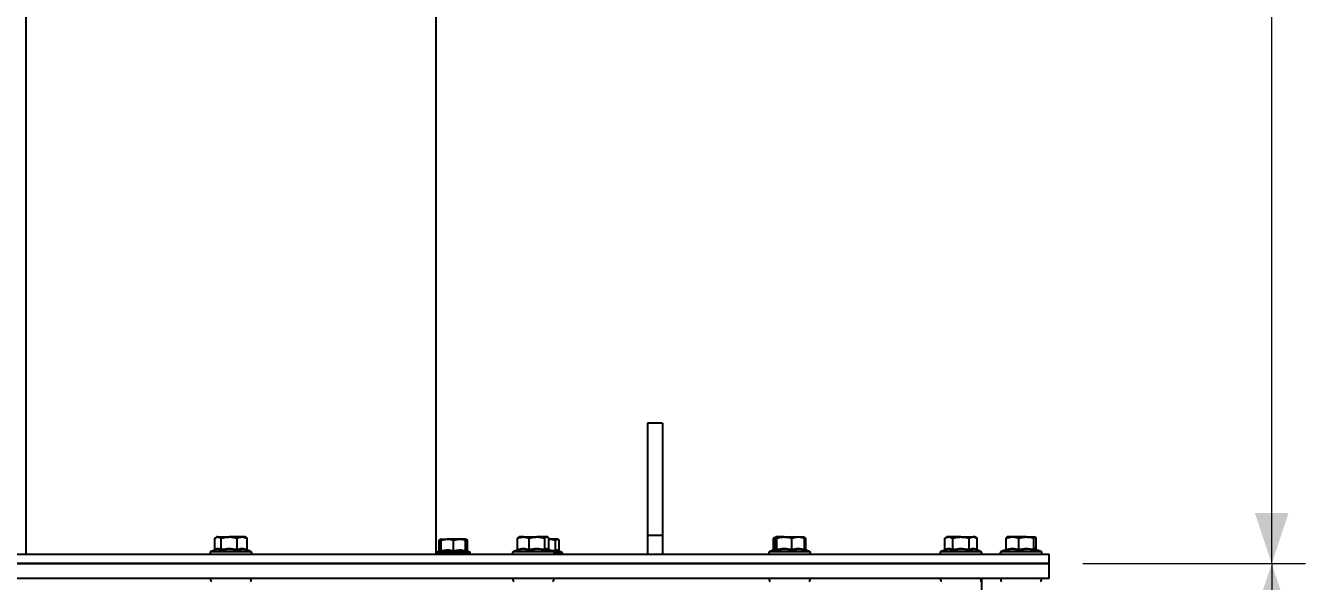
# Model space of a CAD drawing. Header units: millimetres. Extents: x 2 to 418, y 2 to 295.
# Drawn here: x 47.58 to 85.56, y 214.7 to 231.18 of the extents above; entities that cross this region are included whole.
import ezdxf

# ---------------------------------------------------------------- set-up
doc = ezdxf.new("R2010")
doc.units = ezdxf.units.MM
doc.styles.add('SLDTEXTSTYLE0', font='TXT', dxfattribs={"width": 0.75})
doc.dimstyles.new('SLDDIMSTYLE1', dxfattribs={"dimtxt": 2.116667, "dimasz": 1.5, "dimexe": 0, "dimexo": 0.0625, "dimgap": 0.529167, "dimtad": 1, "dimdec": 1, "dimlfac": 18, "dimrnd": 1e-09, "dimzin": 4, "dimdsep": 46, "dimtxsty": 'SLDTEXTSTYLE0', "dimsah": 1, "dimcen": 0.09, "dimadec": 0, "dimazin": 1, "dimtfac": 1, "dimtdec": 0, "dimtofl": 0, "dimtmove": 0, "dimatfit": 3, "dimfxl": 1, "dimfrac": 2, "dimtolj": 1, "dimtzin": 12, "dimarcsym": 0})

# ---------------------------------------------------------------- blocks, each defined once
blk = doc.blocks.new('_D_1')
at = {"color": 7, "linetype": 'Continuous', "lineweight": 18, "transparency": 16777216}
for p, q in [((62.43, 262.726), (85.558, 262.726)), ((84.558, 215.226), (84.558, 262.726)), ((78.955, 215.226), (85.558, 215.226))]:
    blk.add_line(p, q, dxfattribs=at)
for points in [[(84.558, 262.726), (84.058, 261.226), (85.058, 261.226)], [(84.558, 215.226), (85.058, 216.726), (84.058, 216.726)]]:
    blk.add_solid(points, dxfattribs=at)
at = {"color": 7, "linetype": 'Continuous', "lineweight": 18, "transparency": 16777216, "insert": (81.829, 235.698), "char_height": 2.1167, "attachment_point": 1, "rotation": 90, "style": 'SLDTEXTSTYLE0'}
blk.add_mtext('855.0', dxfattribs=at)
blk = doc.blocks.new('_D_2')
at = {"color": 7, "linetype": 'Continuous', "lineweight": 18, "transparency": 16777216}
for p, q in [((78.955, 215.226), (85.558, 215.226)), ((84.558, 215.226), (84.558, 190.226)), ((78.955, 190.226), (85.558, 190.226))]:
    blk.add_line(p, q, dxfattribs=at)
for points in [[(84.558, 215.226), (84.058, 213.726), (85.058, 213.726)], [(84.558, 190.226), (85.058, 191.726), (84.058, 191.726)]]:
    blk.add_solid(points, dxfattribs=at)
at = {"color": 7, "linetype": 'Continuous', "lineweight": 18, "transparency": 16777216, "insert": (81.829, 198.839), "char_height": 2.1167, "attachment_point": 1, "rotation": 90, "style": 'SLDTEXTSTYLE0'}
blk.add_mtext('450.0', dxfattribs=at)

msp = doc.modelspace()

# ---------------------------------------------------------------- linework, layer by layer
at = {"color": 7, "linetype": 'Continuous', "lineweight": 25}
for p, q in [((47.5914, 261.5036), (47.5914, 215.5036)), ((59.7636, 215.5036), (59.7636, 261.5036)), ((66.4831, 219.3925), (66.0386, 219.3925)), ((66.0386, 219.3925), (66.0386, 216.0591)), ((66.4831, 219.3925), (66.4831, 216.0591)), ((53.2005, 215.6496), (53.2005, 215.9775)), ((53.2608, 216.0147), (53.2265, 215.9949)), ((53.2925, 216.0147), (53.2608, 216.0147)), ((53.2925, 216.0147), (53.6231, 216.0147)), ((53.3846, 215.6496), (53.3846, 215.9775)), ((54.008, 216.0147), (53.6231, 216.0147)), ((53.8616, 215.6496), (53.8616, 215.9775)), ((54.0941, 216.0147), (54.008, 216.0147)), ((54.1285, 215.9949), (54.0941, 216.0147)), ((54.1545, 215.9775), (54.1275, 215.991)), ((54.1545, 215.6496), (54.1545, 215.9775)), ((59.9161, 215.9536), (59.8602, 215.9213)), ((59.8602, 215.9213), (59.9161, 215.9386)), ((59.8602, 215.6112), (59.8602, 215.9213)), ((59.9161, 215.9213), (60.0966, 215.9536)), ((59.9161, 215.9536), (60.0966, 215.9536)), ((59.9161, 215.6112), (59.9161, 215.9213)), ((60.4577, 215.9536), (60.0966, 215.9536)), ((60.2772, 215.9213), (60.4577, 215.9536)), ((60.2772, 215.6112), (60.2772, 215.9213)), ((60.6383, 215.9536), (60.4577, 215.9536)), ((60.6942, 215.9213), (60.6383, 215.9536)), ((60.6383, 215.9398), (60.6942, 215.9213)), ((60.6383, 215.6112), (60.6383, 215.9213)), ((60.6942, 215.6112), (60.6942, 215.9213)), ((62.2179, 215.9988), (62.1845, 215.9775)), ((62.1845, 215.6496), (62.1845, 215.9775)), ((62.2326, 216.0147), (62.2147, 216.0044)), ((62.3546, 216.0147), (62.2326, 216.0147)), ((62.3546, 216.0147), (62.7571, 216.0147)), ((62.5247, 215.6496), (62.5247, 215.9775)), ((63.0517, 216.0147), (62.7571, 216.0147)), ((62.9895, 215.6496), (62.9895, 215.9775)), ((63.0659, 216.0147), (63.0517, 216.0147)), ((63.0838, 216.0044), (63.0659, 216.0147)), ((63.114, 215.6496), (63.114, 215.9775)), ((63.3597, 215.9536), (63.114, 215.9536)), ((63.3057, 215.9213), (63.3597, 215.9536)), ((63.3057, 215.6112), (63.3057, 215.9213)), ((63.372, 215.9536), (63.3597, 215.9536)), ((63.3874, 215.9446), (63.372, 215.9536)), ((63.4136, 215.6112), (63.4136, 215.9213)), ((66.4831, 216.0591), (66.0386, 216.0591)), ((66.0386, 216.0591), (66.0386, 215.5036)), ((66.4831, 216.0591), (66.4831, 215.5036)), ((69.7783, 215.9775), (69.8196, 215.993)), ((69.7783, 215.6496), (69.7783, 215.9775)), ((69.8107, 215.6496), (69.8107, 215.9775)), ((70.0958, 216.0147), (69.8421, 216.0147)), ((69.8735, 215.6496), (69.8735, 215.9775)), ((70.0958, 216.0147), (70.5089, 216.0147)), ((70.318, 215.6496), (70.318, 215.9775)), ((70.5089, 216.0147), (70.6719, 216.0147)), ((70.7063, 215.9949), (70.6719, 216.0147)), ((70.6866, 216.0004), (70.7323, 215.9775)), ((70.6997, 215.6496), (70.6997, 215.9775)), ((70.7323, 215.6496), (70.7323, 215.9775)), ((74.9207, 216.0147), (74.8562, 215.9775)), ((74.8562, 215.6496), (74.8562, 215.9775)), ((74.9765, 216.0147), (74.9207, 216.0147)), ((75.3373, 216.0147), (74.9765, 216.0147)), ((75.0968, 215.6496), (75.0968, 215.9775)), ((75.3373, 216.0147), (75.6982, 216.0147)), ((75.5779, 215.6496), (75.5779, 215.9775)), ((75.754, 216.0147), (75.6982, 216.0147)), ((75.8185, 215.9775), (75.754, 216.0147)), ((75.7691, 216.006), (75.754, 216.0147)), ((75.8185, 215.6496), (75.8185, 215.9775)), ((76.6775, 215.6496), (76.6775, 215.9775)), ((76.8683, 216.0147), (76.7053, 216.0147)), ((77.2814, 216.0147), (76.8683, 216.0147)), ((77.0592, 215.6496), (77.0592, 215.9775)), ((77.2814, 216.0147), (77.5351, 216.0147)), ((77.5037, 215.6496), (77.5037, 215.9775)), ((77.5665, 215.6496), (77.5665, 215.9775)), ((29.3997, 215.5036), (77.9553, 215.5036)), ((53.2009, 215.6264), (53.0854, 215.5844)), ((54.2695, 215.5844), (54.1719, 215.6199)), ((59.8961, 215.6035), (59.7991, 215.5682)), ((60.6568, 215.5996), (60.6568, 215.6004)), ((60.7552, 215.5682), (60.6583, 215.6035)), ((62.1759, 215.6276), (62.0572, 215.5844)), ((63.2413, 215.5844), (63.1059, 215.6337)), ((63.4082, 215.5938), (63.4043, 215.5945)), ((63.4889, 215.5682), (63.4057, 215.5985)), ((69.8119, 215.6385), (69.6632, 215.5844)), ((70.8472, 215.5844), (70.7024, 215.6371)), ((70.8473, 215.5844), (70.7312, 215.6266)), ((74.8291, 215.6149), (74.7453, 215.5844)), ((75.9294, 215.5844), (75.8454, 215.615)), ((75.9294, 215.5844), (75.8456, 215.6149)), ((76.6748, 215.6371), (76.5299, 215.5844)), ((77.714, 215.5844), (77.5672, 215.6378)), ((77.9553, 215.2258), (77.9553, 215.5036)), ((29.3997, 215.2258), (77.9553, 215.2258)), ((77.9553, 215.2258), (29.3997, 215.2258)), ((77.9553, 214.7814), (77.9553, 215.2258)), ((77.9553, 214.7814), (29.3997, 214.7814)), ((75.9553, 214.1147), (75.9553, 214.7814))]:
    msp.add_line(p, q, dxfattribs=at)
at = {"color": 8, "linetype": 'Continuous', "lineweight": 25}
for p, q in [((53.0854, 215.5844), (53.1305, 215.5844)), ((53.1305, 215.5844), (54.2695, 215.5844)), ((59.7991, 215.5682), (60.7552, 215.5682)), ((59.8602, 215.6112), (59.919, 215.6221)), ((60.6383, 215.6212), (60.6942, 215.6112)), ((62.0572, 215.5844), (62.2306, 215.5844)), ((62.2306, 215.5844), (63.2413, 215.5844)), ((63.1202, 215.6285), (63.3057, 215.6112)), ((63.2618, 215.5682), (63.4889, 215.5682)), ((69.6632, 215.5844), (70.0286, 215.5844)), ((69.7783, 215.6496), (69.8107, 215.6546)), ((70.0286, 215.5844), (70.8472, 215.5844)), ((70.6997, 215.6573), (70.7323, 215.6496)), ((70.7035, 215.6348), (70.7247, 215.6149)), ((74.7453, 215.5844), (75.3373, 215.5844)), ((75.3373, 215.5844), (75.9294, 215.5844)), ((76.5299, 215.5844), (77.3485, 215.5844)), ((77.3485, 215.5844), (77.714, 215.5844))]:
    msp.add_line(p, q, dxfattribs=at)
at = {"color": 7, "linetype": 'Continuous', "lineweight": 25}
for centre, radius, start, end in [((53.0997, 215.5452), 0.0417, 110, 270), ((54.2552, 215.5452), 0.0417, 270, 70), ((59.8105, 215.5369), 0.0333, 110, 270), ((59.8883, 215.6301), 0.0278, 287.00372, 353.36898), ((60.6661, 215.6301), 0.0278, 186.65927, 253.72958), ((60.7438, 215.5369), 0.0333, 270, 70), ((62.0715, 215.5452), 0.0417, 110, 270), ((63.227, 215.5452), 0.0417, 270, 70), ((63.4775, 215.5369), 0.0333, 270, 70), ((69.6774, 215.5452), 0.0417, 110, 270), ((70.833, 215.5452), 0.0417, 270, 70), ((74.7596, 215.5452), 0.0417, 110, 270), ((75.9151, 215.5452), 0.0417, 270, 70), ((76.5442, 215.5452), 0.0417, 110, 270), ((77.6997, 215.5452), 0.0417, 270, 70), ((53.1149, 214.7384), 0.043, 90, 250), ((54.2401, 214.7384), 0.043, 290, 90), ((62.0867, 214.7384), 0.043, 90, 250), ((63.2119, 214.7384), 0.043, 290, 90), ((69.6926, 214.7384), 0.043, 90, 250), ((70.8178, 214.7384), 0.043, 290, 90), ((74.7747, 214.7384), 0.043, 90, 250), ((75.8999, 214.7384), 0.043, 290, 90), ((76.5594, 214.7384), 0.043, 90, 250), ((77.6846, 214.7384), 0.043, 290, 90)]:
    msp.add_arc(centre, radius, start, end, dxfattribs=at)
for points, knots in [([(53.2005, 215.9775), (53.2073, 215.9825), (53.2373, 216.0044), (53.2685, 216.0102), (53.2925, 216.0147)], [0, 0, 0, 0, 0.2293621, 1, 1, 1, 1]), ([(53.2925, 216.0147), (53.3002, 216.0142), (53.3313, 216.0123), (53.3617, 215.9925), (53.3846, 215.9775)], [0, 0, 0, 0, 0.2463063, 1, 1, 1, 1]), ([(53.3846, 215.9775), (53.4233, 215.9879), (53.5015, 216.0089), (53.5823, 216.0127), (53.6231, 216.0147)], [0, 0, 0, 0, 0.495458, 1, 1, 1, 1]), ([(53.6231, 216.0147), (53.6287, 216.0146), (53.7093, 216.0141), (53.7882, 215.9951), (53.8616, 215.9775)], [0, 0, 0, 0, 0.0702211, 1, 1, 1, 1]), ([(53.8616, 215.9775), (53.8854, 215.9879), (53.9334, 216.0089), (53.983, 216.0127), (54.008, 216.0147)], [0, 0, 0, 0, 0.495458, 1, 1, 1, 1]), ([(54.008, 216.0147), (54.0115, 216.0146), (54.061, 216.0141), (54.1094, 215.9951), (54.1545, 215.9775)], [0, 0, 0, 0, 0.07022107, 1, 1, 1, 1]), ([(59.9161, 215.9536), (59.9161, 215.9532), (59.9161, 215.9516), (59.9161, 215.9344), (59.9161, 215.9213)], [0, 0, 0, 0, 0.2418514, 1, 1, 1, 1]), ([(60.0966, 215.9536), (60.1009, 215.9535), (60.1619, 215.9531), (60.2216, 215.9366), (60.2772, 215.9213)], [0, 0, 0, 0, 0.0702148, 1, 1, 1, 1]), ([(60.4577, 215.9536), (60.462, 215.9535), (60.523, 215.9531), (60.5827, 215.9366), (60.6383, 215.9213)], [0, 0, 0, 0, 0.07021477, 1, 1, 1, 1]), ([(60.6383, 215.9213), (60.6383, 215.9344), (60.6383, 215.9516), (60.6383, 215.9532), (60.6383, 215.9536)], [0, 0, 0, 0, 0.7581486, 1, 1, 1, 1]), ([(62.1845, 215.9775), (62.1972, 215.9825), (62.2527, 216.0044), (62.3103, 216.0102), (62.3546, 216.0147)], [0, 0, 0, 0, 0.2293621, 1, 1, 1, 1]), ([(62.3546, 216.0147), (62.3688, 216.0142), (62.4264, 216.0123), (62.4825, 215.9925), (62.5247, 215.9775)], [0, 0, 0, 0, 0.2463063, 1, 1, 1, 1]), ([(62.5247, 215.9775), (62.5625, 215.9879), (62.6386, 216.0089), (62.7174, 216.0127), (62.7571, 216.0147)], [0, 0, 0, 0, 0.495458, 1, 1, 1, 1]), ([(62.7571, 216.0147), (62.7626, 216.0146), (62.8411, 216.0141), (62.918, 215.9951), (62.9895, 215.9775)], [0, 0, 0, 0, 0.0702211, 1, 1, 1, 1]), ([(62.9895, 215.9775), (62.9996, 215.9879), (63.02, 216.0089), (63.0411, 216.0127), (63.0517, 216.0147)], [0, 0, 0, 0, 0.49545796, 1, 1, 1, 1]), ([(63.0517, 216.0147), (63.0532, 216.0146), (63.0742, 216.0141), (63.0948, 215.9951), (63.114, 215.9775)], [0, 0, 0, 0, 0.0702211, 1, 1, 1, 1]), ([(63.1043, 215.9536), (63.1091, 215.9535), (63.1771, 215.9531), (63.2437, 215.9366), (63.3057, 215.9213)], [0, 0, 0, 0, 0.0702148, 1, 1, 1, 1]), ([(63.3597, 215.9536), (63.3609, 215.9535), (63.3792, 215.9531), (63.397, 215.9366), (63.4136, 215.9213)], [0, 0, 0, 0, 0.07021477, 1, 1, 1, 1]), ([(69.8051, 215.9937), (69.803, 215.9931), (69.7939, 215.9905), (69.7851, 215.9832), (69.7783, 215.9775)], [0, 0, 0, 0, 0.2231656, 1, 1, 1, 1]), ([(69.8107, 215.9775), (69.8158, 215.9879), (69.8261, 216.0089), (69.8367, 216.0127), (69.8421, 216.0147)], [0, 0, 0, 0, 0.495458, 1, 1, 1, 1]), ([(69.8421, 216.0147), (69.8428, 216.0146), (69.8535, 216.0141), (69.8638, 215.9951), (69.8735, 215.9775)], [0, 0, 0, 0, 0.0702211, 1, 1, 1, 1]), ([(69.8735, 215.9775), (69.8901, 215.9825), (69.9625, 216.0044), (70.0378, 216.0102), (70.0958, 216.0147)], [0, 0, 0, 0, 0.2293621, 1, 1, 1, 1]), ([(70.0958, 216.0147), (70.1143, 216.0142), (70.1895, 216.0123), (70.2628, 215.9925), (70.318, 215.9775)], [0, 0, 0, 0, 0.2463063, 1, 1, 1, 1]), ([(70.318, 215.9775), (70.349, 215.9879), (70.4116, 216.0089), (70.4762, 216.0127), (70.5089, 216.0147)], [0, 0, 0, 0, 0.495458, 1, 1, 1, 1]), ([(70.5089, 216.0147), (70.5134, 216.0146), (70.5778, 216.0141), (70.641, 215.9951), (70.6997, 215.9775)], [0, 0, 0, 0, 0.0702211, 1, 1, 1, 1]), ([(70.6997, 215.9775), (70.6946, 215.9879), (70.6843, 216.0089), (70.6737, 216.0127), (70.6683, 216.0147)], [0, 0, 0, 0, 0.495458, 1, 1, 1, 1]), ([(74.8562, 215.9775), (74.8757, 215.9879), (74.9152, 216.0089), (74.9559, 216.0127), (74.9765, 216.0147)], [0, 0, 0, 0, 0.495458, 1, 1, 1, 1]), ([(74.9765, 216.0147), (74.9793, 216.0146), (75.02, 216.0141), (75.0598, 215.9951), (75.0968, 215.9775)], [0, 0, 0, 0, 0.0702211, 1, 1, 1, 1]), ([(75.0968, 215.9775), (75.1147, 215.9825), (75.1931, 216.0044), (75.2746, 216.0102), (75.3373, 216.0147)], [0, 0, 0, 0, 0.2293621, 1, 1, 1, 1]), ([(75.3373, 216.0147), (75.3574, 216.0142), (75.4388, 216.0123), (75.5181, 215.9925), (75.5779, 215.9775)], [0, 0, 0, 0, 0.2463063, 1, 1, 1, 1]), ([(75.5779, 215.9775), (75.5974, 215.9879), (75.6369, 216.0089), (75.6776, 216.0127), (75.6982, 216.0147)], [0, 0, 0, 0, 0.495458, 1, 1, 1, 1]), ([(75.6982, 216.0147), (75.701, 216.0146), (75.7417, 216.0141), (75.7815, 215.9951), (75.8185, 215.9775)], [0, 0, 0, 0, 0.0702211, 1, 1, 1, 1]), ([(76.6775, 215.9775), (76.7085, 215.9879), (76.771, 216.0089), (76.8357, 216.0127), (76.8683, 216.0147)], [0, 0, 0, 0, 0.495458, 1, 1, 1, 1]), ([(76.7089, 216.0147), (76.7081, 216.0146), (76.6975, 216.0141), (76.6871, 215.9951), (76.6775, 215.9775)], [0, 0, 0, 0, 0.0702211, 1, 1, 1, 1]), ([(76.8683, 216.0147), (76.8728, 216.0146), (76.9373, 216.0141), (77.0004, 215.9951), (77.0592, 215.9775)], [0, 0, 0, 0, 0.0702211, 1, 1, 1, 1]), ([(77.0592, 215.9775), (77.0758, 215.9825), (77.1482, 216.0044), (77.2234, 216.0102), (77.2814, 216.0147)], [0, 0, 0, 0, 0.2293621, 1, 1, 1, 1]), ([(77.2814, 216.0147), (77.2999, 216.0142), (77.3751, 216.0123), (77.4484, 215.9925), (77.5037, 215.9775)], [0, 0, 0, 0, 0.2463063, 1, 1, 1, 1]), ([(77.5037, 215.9775), (77.5088, 215.9879), (77.5191, 216.0089), (77.5297, 216.0127), (77.5351, 216.0147)], [0, 0, 0, 0, 0.495458, 1, 1, 1, 1]), ([(77.5351, 216.0147), (77.5358, 216.0146), (77.5464, 216.0141), (77.5568, 215.9951), (77.5665, 215.9775)], [0, 0, 0, 0, 0.0702211, 1, 1, 1, 1]), ([(53.2005, 215.6496), (53.2001, 215.6459), (53.1993, 215.6385), (53.1933, 215.6287), (53.1876, 215.6223), (53.1835, 215.6202), (53.183, 215.6199)], [0, 0, 0, 0, 0.3067984, 0.612338, 0.9514411, 1, 1, 1, 1]), ([(53.2005, 215.6496), (53.2307, 215.6605), (53.292, 215.6825), (53.3534, 215.6607), (53.3846, 215.6496)], [0, 0, 0, 0, 0.4922436, 1, 1, 1, 1]), ([(53.3846, 215.6496), (53.3843, 215.6459), (53.3838, 215.6386), (53.3802, 215.6285), (53.375, 215.6203), (53.3705, 215.6164), (53.3681, 215.6149), (53.3681, 215.6149)], [0, 0, 0, 0, 0.23611253, 0.4712563, 0.73223051, 0.99387337, 1, 1, 1, 1]), ([(53.872, 215.6149), (53.8503, 215.6187), (53.7415, 215.6379), (53.571, 215.6473), (53.4257, 215.6241), (53.3681, 215.6149)], [0, 0, 0, 0, 0.1305234, 0.6552334, 1, 1, 1, 1]), ([(53.3846, 215.6496), (53.4628, 215.6605), (53.6218, 215.6825), (53.7808, 215.6607), (53.8616, 215.6496)], [0, 0, 0, 0, 0.4922436, 1, 1, 1, 1]), ([(53.8616, 215.6496), (53.9096, 215.6605), (54.0072, 215.6825), (54.1049, 215.6607), (54.1545, 215.6496)], [0, 0, 0, 0, 0.4922436, 1, 1, 1, 1]), ([(53.8616, 215.6496), (53.8617, 215.6459), (53.862, 215.6386), (53.8643, 215.6285), (53.8676, 215.6203), (53.8704, 215.6164), (53.8719, 215.6149), (53.872, 215.6149)], [0, 0, 0, 0, 0.23611253, 0.4712563, 0.73223051, 0.99387337, 1, 1, 1, 1]), ([(54.1813, 215.6149), (54.1678, 215.6187), (54.1001, 215.6379), (53.9949, 215.6473), (53.9069, 215.6241), (53.872, 215.6149)], [0, 0, 0, 0, 0.1305234, 0.6552334, 1, 1, 1, 1]), ([(54.1813, 215.6149), (54.1812, 215.6149), (54.1774, 215.6164), (54.17, 215.6203), (54.1615, 215.6285), (54.1557, 215.6386), (54.1549, 215.6459), (54.1545, 215.6496)], [0, 0, 0, 0, 0.0061266, 0.2677695, 0.5287437, 0.7638875, 1, 1, 1, 1]), ([(59.8376, 215.5823), (59.8377, 215.5823), (59.841, 215.5835), (59.8471, 215.5867), (59.8543, 215.5936), (59.8592, 215.602), (59.8599, 215.6081), (59.8602, 215.6112)], [0, 0, 0, 0, 0.0067129, 0.2676791, 0.5286892, 0.7638601, 1, 1, 1, 1]), ([(59.9161, 215.6112), (59.9158, 215.6081), (59.9152, 215.602), (59.9109, 215.5936), (59.9047, 215.5867), (59.8994, 215.5835), (59.8966, 215.5823), (59.8965, 215.5823)], [0, 0, 0, 0, 0.2361399, 0.4713108, 0.7323209, 0.9932871, 1, 1, 1, 1]), ([(60.2772, 215.5823), (60.2615, 215.5854), (60.1826, 215.6014), (60.0542, 215.6106), (59.9433, 215.5907), (59.8965, 215.5823)], [0, 0, 0, 0, 0.1257521, 0.6310579, 1, 1, 1, 1]), ([(59.9161, 215.6112), (59.9753, 215.6206), (60.0956, 215.6398), (60.216, 215.6208), (60.2772, 215.6112)], [0, 0, 0, 0, 0.4922071, 1, 1, 1, 1]), ([(60.2772, 215.6112), (60.3364, 215.6206), (60.4568, 215.6398), (60.5772, 215.6208), (60.6383, 215.6112)], [0, 0, 0, 0, 0.4922071, 1, 1, 1, 1]), ([(60.2772, 215.6112), (60.2772, 215.6081), (60.2772, 215.602), (60.2772, 215.5936), (60.2772, 215.5867), (60.2772, 215.5835), (60.2772, 215.5823), (60.2772, 215.5823)], [0, 0, 0, 0, 0.2361399, 0.4713108, 0.7323209, 0.9932871, 1, 1, 1, 1]), ([(60.6578, 215.5823), (60.642, 215.5854), (60.5623, 215.6014), (60.4333, 215.6106), (60.3235, 215.5907), (60.2772, 215.5823)], [0, 0, 0, 0, 0.1257521, 0.6310579, 1, 1, 1, 1]), ([(60.6578, 215.5823), (60.6578, 215.5823), (60.6549, 215.5835), (60.6496, 215.5867), (60.6434, 215.5936), (60.6392, 215.602), (60.6386, 215.6081), (60.6383, 215.6112)], [0, 0, 0, 0, 0.0067129, 0.2676791, 0.5286892, 0.7638601, 1, 1, 1, 1]), ([(60.6942, 215.6112), (60.6945, 215.6081), (60.6952, 215.602), (60.7001, 215.5936), (60.7072, 215.5867), (60.7134, 215.5835), (60.7166, 215.5823), (60.7167, 215.5823)], [0, 0, 0, 0, 0.2361399, 0.4713108, 0.7323209, 0.9932871, 1, 1, 1, 1]), ([(62.1845, 215.6496), (62.1841, 215.6459), (62.1834, 215.6386), (62.1776, 215.6285), (62.1694, 215.6203), (62.1622, 215.6164), (62.1585, 215.6149), (62.1584, 215.6149)], [0, 0, 0, 0, 0.2361125, 0.4712563, 0.7322305, 0.9938734, 1, 1, 1, 1]), ([(62.5177, 215.6149), (62.5024, 215.6187), (62.4255, 215.6379), (62.3043, 215.6473), (62.1998, 215.6241), (62.1584, 215.6149)], [0, 0, 0, 0, 0.1305234, 0.6552334, 1, 1, 1, 1]), ([(62.1845, 215.6496), (62.2403, 215.6605), (62.3537, 215.6825), (62.4672, 215.6607), (62.5247, 215.6496)], [0, 0, 0, 0, 0.4922436, 1, 1, 1, 1]), ([(62.5247, 215.6496), (62.5246, 215.6459), (62.5244, 215.6386), (62.5229, 215.6285), (62.5207, 215.6203), (62.5188, 215.6164), (62.5178, 215.6149), (62.5177, 215.6149)], [0, 0, 0, 0, 0.2361125, 0.4712563, 0.7322305, 0.9938734, 1, 1, 1, 1]), ([(63.0086, 215.6149), (62.9874, 215.6187), (62.881, 215.6379), (62.7147, 215.6473), (62.5737, 215.6241), (62.5177, 215.6149)], [0, 0, 0, 0, 0.1305234, 0.6552334, 1, 1, 1, 1]), ([(62.5247, 215.6496), (62.601, 215.6605), (62.7559, 215.6825), (62.9108, 215.6607), (62.9895, 215.6496)], [0, 0, 0, 0, 0.4922436, 1, 1, 1, 1]), ([(62.9895, 215.6496), (63.0099, 215.6605), (63.0514, 215.6825), (63.0929, 215.6607), (63.114, 215.6496)], [0, 0, 0, 0, 0.4922436, 1, 1, 1, 1]), ([(62.9895, 215.6496), (62.9898, 215.6459), (62.9903, 215.6386), (62.9945, 215.6285), (63.0006, 215.6203), (63.0058, 215.6164), (63.0086, 215.6149), (63.0086, 215.6149)], [0, 0, 0, 0, 0.2361125, 0.4712563, 0.7322305, 0.9938734, 1, 1, 1, 1]), ([(63.1219, 215.6283), (63.1216, 215.6286), (63.1187, 215.6314), (63.1153, 215.6387), (63.1144, 215.646), (63.114, 215.6496)], [0, 0, 0, 0, 0.0545606, 0.5263085, 1, 1, 1, 1]), ([(63.3057, 215.6112), (63.3234, 215.6206), (63.3594, 215.6398), (63.3953, 215.6208), (63.4136, 215.6112)], [0, 0, 0, 0, 0.4922071, 1, 1, 1, 1]), ([(63.3057, 215.6112), (63.3059, 215.6081), (63.3064, 215.602), (63.3099, 215.5936), (63.3149, 215.5867), (63.3193, 215.5835), (63.3216, 215.5823), (63.3217, 215.5823)], [0, 0, 0, 0, 0.23613995, 0.47131079, 0.73232089, 0.99328712, 1, 1, 1, 1]), ([(63.4205, 215.5931), (63.4202, 215.5935), (63.4177, 215.5959), (63.4147, 215.6021), (63.414, 215.6082), (63.4136, 215.6112)], [0, 0, 0, 0, 0.0748472, 0.5364724, 1, 1, 1, 1]), ([(69.761, 215.62), (69.7614, 215.6202), (69.7655, 215.6223), (69.7711, 215.6287), (69.7771, 215.6385), (69.7779, 215.6459), (69.7783, 215.6496)], [0, 0, 0, 0, 0.0442677, 0.3849002, 0.6918179, 1, 1, 1, 1]), ([(69.808, 215.6371), (69.8083, 215.6377), (69.8104, 215.6414), (69.8105, 215.6458), (69.8107, 215.6496)], [0, 0, 0, 0, 0.1476153, 1, 1, 1, 1]), ([(69.8107, 215.6496), (69.821, 215.6605), (69.8419, 215.6825), (69.8629, 215.6607), (69.8735, 215.6496)], [0, 0, 0, 0, 0.4922436, 1, 1, 1, 1]), ([(69.8735, 215.6496), (69.8732, 215.6459), (69.8725, 215.6386), (69.8678, 215.6285), (69.861, 215.6203), (69.8552, 215.6164), (69.8521, 215.6149), (69.852, 215.6149)], [0, 0, 0, 0, 0.23611253, 0.4712563, 0.73223051, 0.99387337, 1, 1, 1, 1]), ([(70.3215, 215.6149), (70.3014, 215.6187), (70.2003, 215.6379), (70.0417, 215.6473), (69.9059, 215.6241), (69.852, 215.6149)], [0, 0, 0, 0, 0.1305234, 0.6552334, 1, 1, 1, 1]), ([(69.8735, 215.6496), (69.9464, 215.6605), (70.0946, 215.6825), (70.2428, 215.6607), (70.318, 215.6496)], [0, 0, 0, 0, 0.4922436, 1, 1, 1, 1]), ([(70.318, 215.6496), (70.3806, 215.6605), (70.5078, 215.6825), (70.6351, 215.6607), (70.6997, 215.6496)], [0, 0, 0, 0, 0.4922436, 1, 1, 1, 1]), ([(70.318, 215.6496), (70.3181, 215.6459), (70.3182, 215.6386), (70.3189, 215.6285), (70.3201, 215.6203), (70.321, 215.6164), (70.3215, 215.6149), (70.3215, 215.6149)], [0, 0, 0, 0, 0.2361125, 0.4712563, 0.7322305, 0.9938734, 1, 1, 1, 1]), ([(70.7247, 215.6149), (70.7072, 215.6187), (70.6194, 215.6379), (70.4826, 215.6473), (70.3673, 215.6241), (70.3215, 215.6149)], [0, 0, 0, 0, 0.1305234, 0.6552334, 1, 1, 1, 1]), ([(70.6997, 215.6496), (70.7001, 215.6459), (70.7008, 215.6386), (70.7063, 215.6285), (70.7142, 215.6203), (70.721, 215.6164), (70.7247, 215.6149), (70.7247, 215.6149)], [0, 0, 0, 0, 0.2361125, 0.4712563, 0.7322305, 0.9938734, 1, 1, 1, 1]), ([(70.7323, 215.6496), (70.7327, 215.6459), (70.7335, 215.6385), (70.7394, 215.6287), (70.7451, 215.6223), (70.7493, 215.6201), (70.7499, 215.6198)], [0, 0, 0, 0, 0.3054271, 0.6096009, 0.9471882, 1, 1, 1, 1]), ([(74.8291, 215.6149), (74.8292, 215.6149), (74.8331, 215.6164), (74.8405, 215.6203), (74.8491, 215.6285), (74.855, 215.6386), (74.8558, 215.6459), (74.8562, 215.6496)], [0, 0, 0, 0, 0.0061266, 0.2677695, 0.5287437, 0.7638875, 1, 1, 1, 1]), ([(75.0832, 215.6149), (75.0725, 215.6187), (75.0184, 215.6379), (74.933, 215.6473), (74.8586, 215.6241), (74.8291, 215.6149)], [0, 0, 0, 0, 0.1305234, 0.6552334, 1, 1, 1, 1]), ([(74.8562, 215.6496), (74.8957, 215.6605), (74.9758, 215.6825), (75.0561, 215.6607), (75.0968, 215.6496)], [0, 0, 0, 0, 0.4922436, 1, 1, 1, 1]), ([(75.0968, 215.6496), (75.0966, 215.6459), (75.0962, 215.6386), (75.0932, 215.6285), (75.0889, 215.6203), (75.0852, 215.6164), (75.0833, 215.6149), (75.0832, 215.6149)], [0, 0, 0, 0, 0.23611253, 0.4712563, 0.73223051, 0.99387337, 1, 1, 1, 1]), ([(75.5914, 215.6149), (75.5696, 215.6187), (75.4597, 215.6379), (75.2877, 215.6473), (75.1413, 215.6241), (75.0832, 215.6149)], [0, 0, 0, 0, 0.1305234, 0.6552334, 1, 1, 1, 1]), ([(75.0968, 215.6496), (75.1757, 215.6605), (75.336, 215.6825), (75.4965, 215.6607), (75.5779, 215.6496)], [0, 0, 0, 0, 0.4922436, 1, 1, 1, 1]), ([(75.5779, 215.6496), (75.6174, 215.6605), (75.6975, 215.6825), (75.7777, 215.6607), (75.8185, 215.6496)], [0, 0, 0, 0, 0.4922436, 1, 1, 1, 1]), ([(75.5779, 215.6496), (75.5781, 215.6459), (75.5785, 215.6386), (75.5815, 215.6285), (75.5858, 215.6203), (75.5894, 215.6164), (75.5914, 215.6149), (75.5914, 215.6149)], [0, 0, 0, 0, 0.2361125, 0.4712563, 0.7322305, 0.9938734, 1, 1, 1, 1]), ([(75.8456, 215.6149), (75.8344, 215.6187), (75.7786, 215.6379), (75.692, 215.6473), (75.62, 215.6241), (75.5914, 215.6149)], [0, 0, 0, 0, 0.1305234, 0.6552334, 1, 1, 1, 1]), ([(75.8185, 215.6496), (75.8189, 215.6459), (75.8197, 215.6386), (75.8256, 215.6285), (75.8342, 215.6203), (75.8416, 215.6164), (75.8455, 215.6149), (75.8456, 215.6149)], [0, 0, 0, 0, 0.2361125, 0.4712563, 0.7322305, 0.9938734, 1, 1, 1, 1]), ([(76.6524, 215.6149), (76.6525, 215.6149), (76.6561, 215.6164), (76.6629, 215.6203), (76.6709, 215.6285), (76.6763, 215.6386), (76.6771, 215.6459), (76.6775, 215.6496)], [0, 0, 0, 0, 0.0061266, 0.2677695, 0.5287437, 0.7638875, 1, 1, 1, 1]), ([(77.0556, 215.6149), (77.0384, 215.6187), (76.9519, 215.6379), (76.8158, 215.6473), (76.6988, 215.6241), (76.6524, 215.6149)], [0, 0, 0, 0, 0.1305234, 0.6552334, 1, 1, 1, 1]), ([(76.6775, 215.6496), (76.7401, 215.6605), (76.8673, 215.6825), (76.9945, 215.6607), (77.0592, 215.6496)], [0, 0, 0, 0, 0.4922436, 1, 1, 1, 1]), ([(77.0592, 215.6496), (77.0591, 215.6459), (77.059, 215.6386), (77.0582, 215.6285), (77.0571, 215.6203), (77.0561, 215.6164), (77.0556, 215.6149), (77.0556, 215.6149)], [0, 0, 0, 0, 0.2361125, 0.4712563, 0.7322305, 0.9938734, 1, 1, 1, 1]), ([(77.5252, 215.6149), (77.5049, 215.6187), (77.4029, 215.6379), (77.2438, 215.6473), (77.109, 215.6241), (77.0556, 215.6149)], [0, 0, 0, 0, 0.1305234, 0.6552334, 1, 1, 1, 1]), ([(77.0592, 215.6496), (77.1321, 215.6605), (77.2802, 215.6825), (77.4284, 215.6607), (77.5037, 215.6496)], [0, 0, 0, 0, 0.4922436, 1, 1, 1, 1]), ([(77.5037, 215.6496), (77.514, 215.6605), (77.5349, 215.6825), (77.5558, 215.6607), (77.5665, 215.6496)], [0, 0, 0, 0, 0.49224355, 1, 1, 1, 1]), ([(77.5037, 215.6496), (77.504, 215.6459), (77.5046, 215.6386), (77.5093, 215.6285), (77.5161, 215.6203), (77.522, 215.6164), (77.5251, 215.6149), (77.5252, 215.6149)], [0, 0, 0, 0, 0.2361125, 0.4712563, 0.7322305, 0.9938734, 1, 1, 1, 1]), ([(77.5665, 215.6496), (77.5666, 215.6458), (77.5668, 215.6414), (77.5688, 215.6377), (77.5691, 215.6371)], [0, 0, 0, 0, 0.8523847, 1, 1, 1, 1])]:
    msp.add_open_spline(points, degree=3, knots=knots, dxfattribs=at)
at = {"color": 8, "linetype": 'Continuous', "lineweight": 25}
for points, knots in [([(53.3681, 215.6149), (53.3599, 215.6187), (53.3188, 215.6377), (53.2629, 215.6478), (53.215, 215.6294), (53.2017, 215.6242)], [0, 0, 0, 0, 0.1521479, 0.7637896, 1, 1, 1, 1]), ([(59.8965, 215.5823), (59.8967, 215.5856), (59.8974, 215.5988), (59.8975, 215.5992), (59.8975, 215.5996)], [0, 0, 0, 0, 0.2515004, 1, 1, 1, 1]), ([(60.6568, 215.6004), (60.6567, 215.6014), (60.6565, 215.606), (60.6572, 215.5928), (60.6578, 215.5823)], [0, 0, 0, 0, 0.203346, 1, 1, 1, 1]), ([(63.1042, 215.6289), (63.0867, 215.6348), (63.0538, 215.6459), (63.0231, 215.6248), (63.0086, 215.6149)], [0, 0, 0, 0, 0.5287631, 1, 1, 1, 1]), ([(63.3217, 215.5823), (63.304, 215.5858), (63.2686, 215.593), (63.2325, 215.5938), (63.2144, 215.5942)], [0, 0, 0, 0, 0.4974445, 1, 1, 1, 1]), ([(63.4043, 215.5945), (63.3902, 215.5995), (63.3617, 215.6095), (63.3351, 215.5914), (63.3217, 215.5823)], [0, 0, 0, 0, 0.4956903, 1, 1, 1, 1]), ([(69.852, 215.6149), (69.8494, 215.6188), (69.837, 215.6373), (69.8233, 215.6369), (69.8126, 215.6366)], [0, 0, 0, 0, 0.2128934, 1, 1, 1, 1]), ([(76.6524, 215.6149), (76.6555, 215.619), (76.6646, 215.6311), (76.6733, 215.6314), (76.679, 215.6316)], [0, 0, 0, 0, 0.3379643, 1, 1, 1, 1]), ([(77.5649, 215.6316), (77.5587, 215.6353), (77.5445, 215.6438), (77.5321, 215.6253), (77.5252, 215.6149)], [0, 0, 0, 0, 0.4383038, 1, 1, 1, 1])]:
    msp.add_open_spline(points, degree=3, knots=knots, dxfattribs=at)

# ---------------------------------------------------------------- dimensions: what is measured, and where the dimension line sits
at = {"color": 7, "linetype": 'Continuous', "lineweight": 18}
for base, p2, picture, middle in [((84.5577, 262.7258), (61.4303, 262.7258), '_D_1', (84.5577, 239.216)), ((84.5577, 190.2258), (77.9553, 190.2258), '_D_2', (84.5577, 202.3572))]:
    dim = msp.add_linear_dim(base=base, p1=(77.9553, 215.2258), p2=p2, angle=90, dimstyle='SLDDIMSTYLE1', dxfattribs=at)
    dim.commit()
    dim.dimension.update_dxf_attribs({"geometry": picture, "text_midpoint": middle, "dimtype": 160})

doc.saveas('drawing.dxf')
